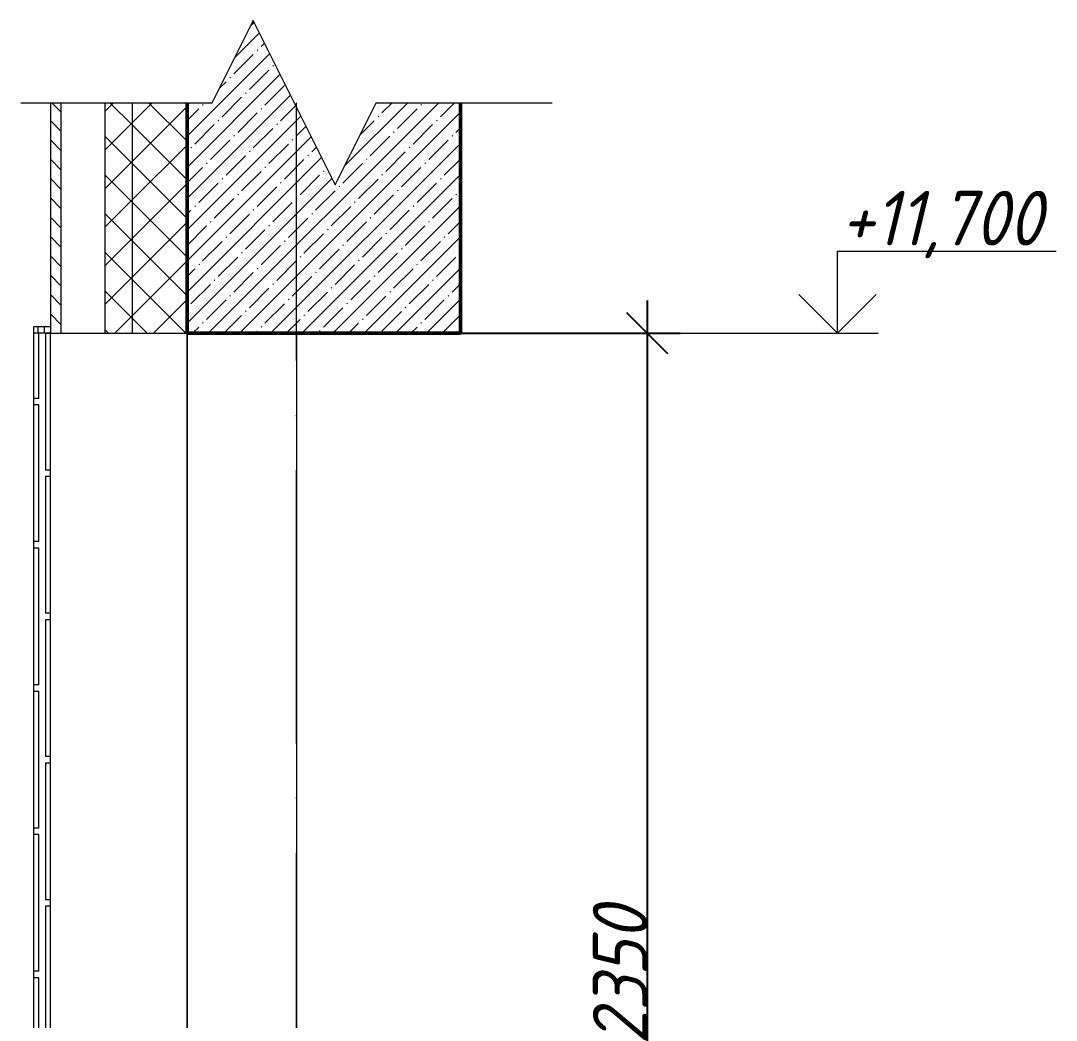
# Model space of a CAD drawing. Header units: millimetres. Extents: x -269418 to 201924, y -5890 to 98643.
# Drawn here: x 196440 to 198334, y 10443 to 12272 of the extents above; entities that cross this region are included whole.
import ezdxf

# ---------------------------------------------------------------- set-up
doc = ezdxf.new("R2010")
doc.units = ezdxf.units.MM
doc.linetypes.add('50_200_ШТРИХ_1Т_ш5_п1_п1_', pattern=[700, 500, -100, 0, -100])
for name, color, linetype, lineweight in [('A-ANNO-DIMS', 7, 'Continuous', 9), ('A-DETL-4', 7, 'Continuous', 15), ('A-DETL-GENF', 7, 'Continuous', 9), ('A-FLOR-FNSH-1', 7, 'Continuous', 50), ('A-FLOR-PATT-1', 7, 'Continuous', 5), ('A-WALL', 7, 'Continuous', 5), ('A-WALL-3', 7, 'Continuous', 50), ('A-WALL-FNSH-5', 7, 'Continuous', 5), ('A-WALL-PATT-2', 7, 'Continuous', 5), ('G-ANNO-DIMS', 7, 'Continuous', 9), ('G-ANNO-DIMS-1', 7, 'Continuous', 20), ('I-WALL', 7, 'Continuous', 5), ('Оси-1', 7, '50_200_ШТРИХ_1Т_ш5_п1_п1_', 9)]:
    doc.layers.add(name, color=color, linetype=linetype, lineweight=lineweight)
doc.styles.add('ISOCPEUR_I_7', font='isocpeui.ttf', dxfattribs={"width": 0.9, "height": 100})
doc.dimstyles.new('ISO-2_0_0_9К_СРЕДНИЙ_4', dxfattribs={"dimscale": 304.8, "dimtxt": 99.598118, "dimasz": 0.246063, "dimexe": 0.19685, "dimexo": 0, "dimgap": 0, "dimtad": 1, "dimdec": 0, "dimzin": 0, "dimdsep": 46, "dimtxsty": 'ISOCPEUR_I_7', "dimblk1": 'OBLIQUE', "dimblk2": 'OBLIQUE', "dimsah": 1, "dimcen": 0.09, "dimdle": 0.19685, "dimazin": 0, "dimtfac": 1, "dimtdec": 4, "dimtix": 1, "dimtmove": 0, "dimatfit": 3, "dimfxl": 1, "dimtvp": 1, "dimtolj": 1, "dimtzin": 0, "dimarcsym": 2})
pattern_1 = [(45, (196287.776, 4305), (-28.51267, 28.51267), []), (45, (196316.29, 4305), (-28.51267, 28.51267), [50.403, -10.081, 1.676, -8.404])]
pattern_2 = [(45, (196287.776, 4305), (-35.35534, 35.35534), []), (135, (196287.776, 4305), (-35.35534, -35.35534), [])]

# ---------------------------------------------------------------- blocks, each defined once
blk = doc.blocks.new('DET_L_Линия разрыва - М50-25983333-АР1_Сечение б-б')
at = {"layer": 'A-DETL-GENF'}
for p, q in [((-15154.2, 12121.8), (-15079.2, 12271.8)), ((-15079.2, 12271.8), (-14929.2, 11971.8)), ((-15504.2, 12121.8), (-15154.2, 12121.8)), ((-14929.2, 11971.8), (-14854.2, 12121.8)), ((-14854.2, 12121.8), (-14532.2, 12121.8))]:
    blk.add_line(p, q, dxfattribs=at)
blk = doc.blocks.new('Высотные отметки - Стрелка_Верх-17668718-АР1_Сечение б-б')
at = {"layer": 'G-ANNO-DIMS'}
for p, q in [((-14010.4, 11850), (-13610.4, 11850)), ((-14010.4, 11700), (-14010.4, 11850)), ((-14086.2, 11700), (-13936.2, 11700))]:
    blk.add_line(p, q, dxfattribs=at)
at = {"layer": 'G-ANNO-DIMS-1'}
for q in [(-14081.1, 11770.7), (-13939.6, 11770.7)]:
    blk.add_line((-14010.4, 11700), q, dxfattribs=at)
blk = doc.blocks.new('_Oblique')
at = {"color": 0, "linetype": 'ByBlock', "lineweight": -2}
blk.add_line((-0.5, -0.5), (0.5, 0.5), dxfattribs=at)
blk = doc.blocks.new('DIMBLOCK576-АР1_Сечение б-б')
at = {"layer": 'A-ANNO-DIMS', "color": 0, "lineweight": -2, "transparency": 16777216}
for p, q in [((197586, 9290), (197586, 11760)), ((197244, 11700), (197646, 11700)), ((196964, 9350), (197646, 9350))]:
    blk.add_line(p, q, dxfattribs=at)
at = {"layer": 'Defpoints', "color": 0, "transparency": 16777216}
for p in [(197244, 11700), (197586, 11700), (196964, 9350)]:
    blk.add_point(p, dxfattribs=at)
at = {"layer": 'A-ANNO-DIMS', "color": 0, "lineweight": -2, "transparency": 16777216, "xscale": 75, "yscale": 75, "zscale": 75}
for p, rotation in [((197586, 11700), 90), ((197586, 9350), 270)]:
    blk.add_blockref('_Oblique', p, dxfattribs=dict(at, rotation=rotation))
at = {"layer": 'A-ANNO-DIMS', "color": 0, "transparency": 16777216, "insert": (197536, 10525), "char_height": 100, "width": 303.391, "attachment_point": 5, "rotation": 90, "style": 'ISOCPEUR_I_7'}
blk.add_mtext('\\A1;2350', dxfattribs=at)

msp = doc.modelspace()

# ---------------------------------------------------------------- hatches: boundary and pattern name
at = {"layer": 'A-FLOR-PATT-1'}
h = msp.add_hatch(dxfattribs=at)
h.set_pattern_fill('FP_135', color=256, style=0, pattern_type=2)
h.set_pattern_definition(pattern_1)
h.paths.add_polyline_path([(196865.3, 12270), (196865.6, 12270), (196864.7, 12271.8), (196863.8, 12270), (196864.7, 12270)], flags=0)
at = {"layer": 'A-WALL-PATT-2'}
h = msp.add_hatch(dxfattribs=at)
h.set_pattern_fill('FP_135', color=256, style=0, pattern_type=2)
h.set_pattern_definition(pattern_1)
h.paths.add_polyline_path([(196864.7, 11700), (197244, 11700), (197244, 12121.8), (197089.7, 12121.8), (197014.7, 11971.8), (196865.3, 12270), (196863.8, 12270), (196789.7, 12121.8), (196744, 12121.8), (196744, 11700)], flags=0)
h = msp.add_hatch(dxfattribs=at)
h.set_pattern_fill('FP_137', color=256, style=0, pattern_type=2)
h.set_pattern_definition([(135, (196287.776, 4305), (-17.67767, -17.67767), [])])
h.paths.add_polyline_path([(196514, 11700), (196514, 12121.8), (196494, 12121.8), (196494, 11700)], flags=0)
h = msp.add_hatch(dxfattribs=at)
h.set_pattern_fill('FP_136', color=256, style=0, pattern_type=2)
h.set_pattern_definition(pattern_2)
h.paths.add_polyline_path([(196644, 11700), (196644, 12121.8), (196594, 12121.8), (196594, 11700)], flags=0)
h = msp.add_hatch(dxfattribs=at)
h.set_pattern_fill('FP_136', color=256, style=0, pattern_type=2)
h.set_pattern_definition(pattern_2)
h.paths.add_polyline_path([(196744, 11700), (196744, 12121.8), (196644, 12121.8), (196644, 11700)], flags=0)
h = msp.add_hatch(dxfattribs=at)
h.set_pattern_fill('FP_141', color=256, style=0, pattern_type=2)
h.set_pattern_definition([(180, (195423.27, 8478.54), (-2e-14, -154), [125, -137]), (90, (195423.27, 8413.54), (-262, 2e-14), [65, -89]), (180, (195423.27, 8413.54), (-2e-14, -154), [125, -137]), (90, (195435.27, 8413.54), (-262, 2e-14), [65, -89]), (180, (195560.27, 8413.54), (-2e-14, -154), [125, -137]), (180, (195560.27, 8478.54), (-2e-14, -154), [125, -137]), (90, (195304.27, 8490.54), (-262, 2e-14), [65, -89]), (90, (195554.27, 8490.54), (-262, 2e-14), [65, -89]), (0, (195304.27, 8490.54), (0, -154), [250, -12]), (0, (195304.27, 8555.54), (0, -154), [250, -12])])
h.paths.add_polyline_path([(196464, 11700), (196494, 11700), (196493.5, 11712), (196464, 11712)], flags=0)
h = msp.add_hatch(dxfattribs=at)
h.set_pattern_fill('FP_142', color=256, style=0, pattern_type=2)
h.set_pattern_definition([(270, (198332.87, 11175.68), (154, 9e-15), [125, -137]), (180, (198397.87, 11175.68), (-3e-14, -262), [65, -89]), (270, (198397.87, 11175.68), (154, 9e-15), [125, -137]), (180, (198397.87, 11187.68), (-3e-14, -262), [65, -89]), (270, (198397.87, 11312.68), (154, 9e-15), [125, -137]), (270, (198332.87, 11312.68), (154, 9e-15), [125, -137]), (180, (198320.87, 11056.68), (-3e-14, -262), [65, -89]), (180, (198320.87, 11306.68), (-3e-14, -262), [65, -89]), (90, (198320.87, 11056.68), (154, -9e-15), [250, -12]), (90, (198255.87, 11056.68), (154, -9e-15), [250, -12])])
h.paths.add_polyline_path([(196494, 9351), (196494, 11700), (196464, 11700), (196464, 9351)], flags=0)

# ---------------------------------------------------------------- linework, layer by layer
at = {"layer": 'A-DETL-4'}
for p, q in [((196494, 12121.8), (196494, 11700)), ((196594, 11700), (196594, 12121.8))]:
    msp.add_line(p, q, dxfattribs=at)
at = {"layer": 'A-FLOR-FNSH-1'}
msp.add_line((196863.8, 12270), (196865.6, 12270), dxfattribs=at)
at = {"layer": 'A-WALL'}
for p, q in [((196514, 11700), (196514, 12121.8)), ((196644, 11700), (196644, 12121.8)), ((196494, 9350), (196494, 11700)), ((196514, 11700), (196744, 11700)), ((196744, 9350), (196744, 11700)), ((196744, 11700), (196744, 9350)), ((196944, 11700), (196944, 9350))]:
    msp.add_line(p, q, dxfattribs=at)
at = {"layer": 'A-WALL-3'}
for p, q in [((196744, 12121.8), (196744, 11700)), ((197244, 11700), (197244, 12121.8)), ((196744, 11700), (197244, 11700))]:
    msp.add_line(p, q, dxfattribs=at)
at = {"layer": 'A-WALL-FNSH-5'}
msp.add_line((196494, 11700), (196514, 11700), dxfattribs=at)
at = {"layer": 'G-ANNO-DIMS'}
msp.add_line((197077.8, 11700), (197933.6, 11700), dxfattribs=at)
at = {"layer": 'I-WALL'}
for p, q in [((196464, 11700), (196464, 11712)), ((196494, 11712), (196464, 11712)), ((196464, 9350), (196464, 11700)), ((196494, 11700), (196464, 11700))]:
    msp.add_line(p, q, dxfattribs=at)
at = {"layer": 'Оси-1'}
msp.add_line((196944, 7449.3), (196944, 12121.8), dxfattribs=at)

# ---------------------------------------------------------------- block references
at = {"layer": 'A-DETL-GENF'}
msp.add_blockref('DET_L_Линия разрыва - М50-25983333-АР1_Сечение б-б', (211944, 0), dxfattribs=at)
at = {"layer": 'G-ANNO-DIMS'}
msp.add_blockref('Высотные отметки - Стрелка_Верх-17668718-АР1_Сечение б-б', (211944, 0), dxfattribs=at)

# ---------------------------------------------------------------- texts
at = {"layer": 'G-ANNO-DIMS', "insert": (197939.4, 11960.6), "char_height": 100, "width": 454.152, "attachment_point": 1, "line_spacing_factor": 1.149209, "style": 'ISOCPEUR_I_7'}
msp.add_mtext('+11,700', dxfattribs=at)

# ---------------------------------------------------------------- dimensions: what is measured, and where the dimension line sits
at = {"layer": 'A-ANNO-DIMS'}
dim = msp.add_linear_dim(base=(197586, 11700), p1=(196964, 9350), p2=(197244, 11700), angle=90, dimstyle='ISO-2_0_0_9К_СРЕДНИЙ_4', override={"dimpost": '<>', "dimfxl": 2366.622065}, dxfattribs=at)
dim.commit()
dim.dimension.update_dxf_attribs({"geometry": 'DIMBLOCK576-АР1_Сечение б-б', "text_midpoint": (197536, 10525)})

doc.saveas('drawing.dxf')
